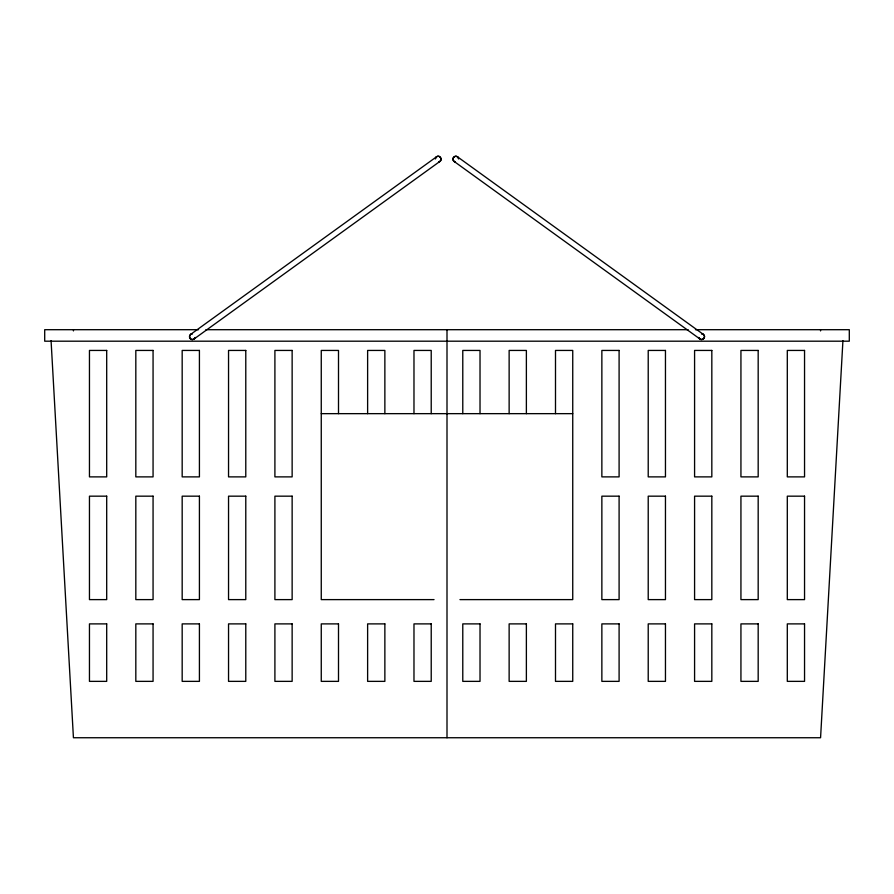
<?xml version="1.0" encoding="UTF-8"?>
<svg xmlns="http://www.w3.org/2000/svg" width="894" height="894" viewBox="0 0 894 894"><rect width="100%" height="100%" fill="white"/><g stroke="black" fill="none" stroke-linecap="round" stroke-linejoin="round"><path stroke-width="1.34" d="M842.93 340.67L820.569 737.74L73.431 737.74L51.07 340.67M436.294 156.975L435.333 158.953A2.872 2.872 0 0 1 438.116 156.249A2.872 2.872 0 0 1 441.055 158.786A2.872 2.872 0 0 1 438.786 161.937C443.435 160.976 439.837 153.813 436.294 156.975L190.936 334.188C187.673 335.921 190.679 341.139 193.808 339.172L440.116 161.266M193.808 339.172L195.149 337.418A2.872 2.872 0 0 1 191.875 339.508A2.872 2.872 0 0 1 189.506 336.435A2.872 2.872 0 0 1 192.366 333.808L190.936 334.188M198.557 329.696L44.7 329.696L44.7 341.195L849.3 341.195L849.3 329.696L695.443 329.696M205.855 329.696L688.145 329.696M321.259 413.654L572.741 413.654M434.037 599.617L321.259 599.617L321.259 350.437L338.502 350.437L338.502 413.654M459.963 599.617L572.741 599.617L572.741 350.437L555.498 350.437L555.498 413.654M703.064 334.188L701.634 333.808A2.872 2.872 0 0 1 704.494 336.435A2.872 2.872 0 0 1 702.125 339.508A2.872 2.872 0 0 1 698.851 337.418C700.393 342.547 707.612 337.004 703.064 334.188L457.706 156.975C455.046 154.416 451.034 158.92 453.884 161.266L700.192 339.172M453.884 161.266L455.214 161.937A2.872 2.872 0 0 1 452.945 158.786A2.872 2.872 0 0 1 455.884 156.249A2.872 2.872 0 0 1 458.667 158.953L457.706 156.975M820.569 329.696L820.569 330.914M526.376 413.654L526.376 350.437L509.133 350.437L509.133 413.654M480.022 413.654L480.022 350.437L462.779 350.437L462.779 413.654M447 329.696L447 737.74M431.221 413.654L431.221 350.437L413.978 350.437L413.978 413.654M384.867 413.654L384.867 350.437L367.624 350.437L367.624 413.654M73.431 329.696L73.431 330.914M106.699 350.437L89.456 350.437L89.456 476.882L106.699 476.882L106.699 350.437M153.064 350.437L135.821 350.437L135.821 476.882L153.064 476.882L153.064 350.437M199.418 350.437L182.175 350.437L182.175 476.882L199.418 476.882L199.418 350.437M245.783 350.437L228.54 350.437L228.54 476.882L245.783 476.882L245.783 350.437M292.137 350.437L274.905 350.437L274.905 476.882L292.137 476.882L292.137 350.437M619.095 350.437L601.863 350.437L601.863 476.882L619.095 476.882L619.095 350.437M665.46 350.437L648.217 350.437L648.217 476.882L665.46 476.882L665.46 350.437M711.825 350.437L694.582 350.437L694.582 476.882L711.825 476.882L711.825 350.437M758.179 350.437L740.936 350.437L740.936 476.882L758.179 476.882L758.179 350.437M804.544 350.437L787.301 350.437L787.301 476.882L804.544 476.882L804.544 350.437M106.699 496.17L89.456 496.17L89.456 599.617L106.699 599.617L106.699 496.17M153.064 496.17L135.821 496.17L135.821 599.617L153.064 599.617L153.064 496.17M199.418 496.17L182.175 496.17L182.175 599.617L199.418 599.617L199.418 496.17M245.783 496.17L228.54 496.17L228.54 599.617L245.783 599.617L245.783 496.17M292.137 496.17L274.905 496.17L274.905 599.617L292.137 599.617L292.137 496.17M619.095 496.17L601.863 496.17L601.863 599.617L619.095 599.617L619.095 496.17M665.46 496.17L648.217 496.17L648.217 599.617L665.46 599.617L665.46 496.17M711.825 496.17L694.582 496.17L694.582 599.617L711.825 599.617L711.825 496.17M758.179 496.17L740.936 496.17L740.936 599.617L758.179 599.617L758.179 496.17M804.544 496.17L787.301 496.17L787.301 599.617L804.544 599.617L804.544 496.17M106.699 623.889L89.456 623.889L89.456 681.362L106.699 681.362L106.699 623.889M153.064 623.889L135.821 623.889L135.821 681.362L153.064 681.362L153.064 623.889M199.418 623.889L182.175 623.889L182.175 681.362L199.418 681.362L199.418 623.889M245.783 623.889L228.54 623.889L228.54 681.362L245.783 681.362L245.783 623.889M292.137 623.889L274.905 623.889L274.905 681.362L292.137 681.362L292.137 623.889M338.502 623.889L321.259 623.889L321.259 681.362L338.502 681.362L338.502 623.889M384.867 623.889L367.624 623.889L367.624 681.362L384.867 681.362L384.867 623.889M431.221 623.889L413.978 623.889L413.978 681.362L431.221 681.362L431.221 623.889M480.022 623.889L462.779 623.889L462.779 681.362L480.022 681.362L480.022 623.889M526.376 623.889L509.133 623.889L509.133 681.362L526.376 681.362L526.376 623.889M572.741 623.889L555.498 623.889L555.498 681.362L572.741 681.362L572.741 623.889M619.095 623.889L601.863 623.889L601.863 681.362L619.095 681.362L619.095 623.889M665.46 623.889L648.217 623.889L648.217 681.362L665.46 681.362L665.46 623.889M711.825 623.889L694.582 623.889L694.582 681.362L711.825 681.362L711.825 623.889M758.179 623.889L740.936 623.889L740.936 681.362L758.179 681.362L758.179 623.889M804.544 623.889L787.301 623.889L787.301 681.362L804.544 681.362L804.544 623.889"/></g></svg>
